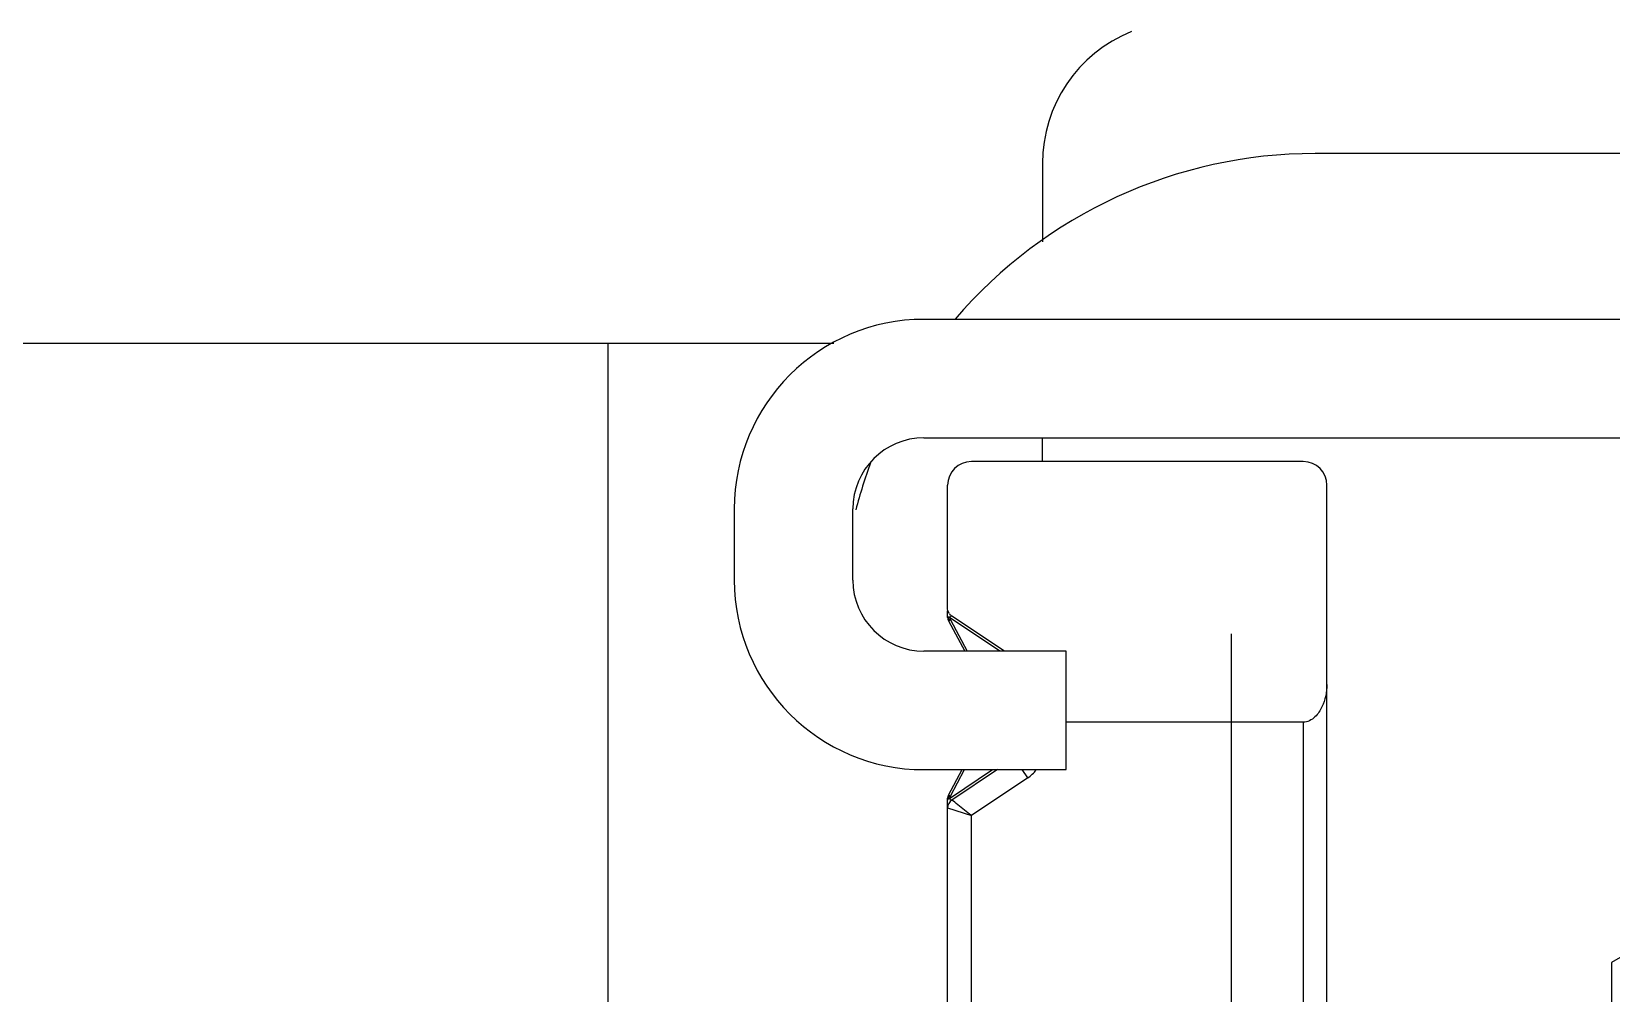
# Model space of a CAD drawing. Extents: x 27938 to 1507990, y 110129 to 923079.
# Drawn here: x 529114.6 to 529411.1, y 358632.2 to 358812.8 of the extents above; entities that cross this region are included whole.
import ezdxf

# ---------------------------------------------------------------- set-up
doc = ezdxf.new("R2010")
doc.units = 0
doc.header["$LTSCALE"] = 1000
doc.header["$MEASUREMENT"] = 0

msp = doc.modelspace()

# ---------------------------------------------------------------- linework, layer by layer
at = {"linetype": 'Continuous'}
for p, q in [((529304.31, 358788.03), (529304.31, 358773.31)), ((529729.52, 358789.9), (529355.47, 358789.9)), ((529575.68, 358758.76), (529282.07, 358758.76)), ((525909.35, 358754.31), (529265.15, 358754.31)), ((529222.79, 358620.85), (529222.79, 358754.31)), ((529282.07, 358736.51), (529575.68, 358736.51)), ((529304.31, 358732.06), (529304.31, 358736.51)), ((529353.25, 358732.06), (529290.96, 358732.06)), ((529286.51, 358704.36), (529286.51, 358727.62)), ((529357.69, 358601.88), (529357.69, 358727.62)), ((529246.48, 358723.17), (529246.48, 358709.82)), ((529268.72, 358709.82), (529268.72, 358723.17)), ((529286.51, 358702.79), (529286.51, 358704.06)), ((529286.67, 358702.16), (529287.02, 358702.34)), ((529286.67, 358702.16), (529289.72, 358696.47)), ((529286.8, 358702.44), (529286.98, 358702.35)), ((529296.29, 358696.47), (529287.02, 358702.65)), ((529287.02, 358702.34), (529287.02, 358702.65)), ((529287.02, 358702.34), (529290.16, 358696.47)), ((529297.19, 358696.47), (529287.31, 358703.06)), ((529339.79, 358527.39), (529339.79, 358699.7)), ((529517.85, 358699.65), (529411.08, 358638)), ((529308.76, 358696.47), (529282.07, 358696.47)), ((529308.76, 358674.23), (529308.76, 358696.47)), ((529353.25, 358683.13), (529308.76, 358683.13)), ((529353.25, 358683.13), (529353.25, 358598.79)), ((529282.07, 358674.23), (529308.76, 358674.23)), ((529286.67, 358669.44), (529289.24, 358674.23)), ((529287.02, 358668.94), (529294.95, 358674.23)), ((529287.02, 358669.25), (529289.68, 358674.23)), ((529295.86, 358674.23), (529287.31, 358668.53)), ((529301.54, 358672.67), (529290.96, 358665.62)), ((529301.54, 358672.67), (529300.5, 358674.23)), ((529286.51, 358667.07), (529286.51, 358668.81)), ((529287.02, 358669.25), (529286.67, 358669.44)), ((529286.8, 358669.16), (529286.98, 358669.24)), ((529287.02, 358668.94), (529287.02, 358669.25)), ((529286.51, 358484.24), (529286.51, 358667.05)), ((529286.51, 358667.05), (529290.96, 358665.62)), ((529290.96, 358487.1), (529290.96, 358665.62)), ((529411.08, 358638), (529411.08, 358514.71))]:
    msp.add_line(p, q, dxfattribs=at)
for centre, radius, start, end in [((529331, 358788.03), 26.69, 112.0243, 180), ((529355.47, 358700.92), 88.97, 90, 139.4173), ((529282.07, 358723.17), 35.59, 90, 180), ((529282.07, 358723.17), 13.35, 90, 180), ((529355.47, 358700.92), 88.97, 159.6685, 165.625), ((529290.96, 358727.62), 4.45, 90, 180), ((529353.25, 358727.62), 4.45, 0, 90), ((529282.07, 358709.82), 35.59, 180, 270), ((529282.07, 358709.82), 13.35, 180, 270), ((529287.85, 358702.79), 1.33, 180, 208.1839), ((529287.27, 358703.31), 0.995, 238.1081, 241.2843), ((529288.29, 358704.54), 1.78, 215.4223, 236.3099), ((529287.56, 358703.94), 1.68, 249.7941, 251.2334), ((529298.08, 358677.85), 6.23, 303.6901, 324.1234), ((529287.85, 358668.81), 1.33, 151.8161, 180), ((529287.27, 358668.29), 0.995, 118.7138, 121.9), ((529287.56, 358667.66), 1.68, 108.7744, 110.2094), ((529288.29, 358667.05), 1.78, 123.6901, 180)]:
    msp.add_arc(centre, radius, start, end, dxfattribs=at)
for points in [[(529286.84, 358703.51), (529286.67, 358703.76), (529286.51, 358704.06), (529286.51, 358704.36)], [(529286.51, 358702.79), (529286.51, 358702.65), (529286.64, 358702.53), (529286.75, 358702.46)], [(529286.51, 358668.81), (529286.51, 358668.94), (529286.64, 358669.06), (529286.75, 358669.13)]]:
    msp.add_open_spline(points, degree=3, dxfattribs=at)
for points, knots in [([(529286.57, 358702.93), (529286.56, 358702.96), (529286.53, 358703.01), (529286.51, 358703.07), (529286.51, 358703.1)], [0, 0, 0, 0, 0.519447, 1, 1, 1, 1]), ([(529287.02, 358702.65), (529286.97, 358702.67), (529286.81, 358702.73), (529286.65, 358702.83), (529286.57, 358702.93)], [0, 0, 0, 0, 0.298151, 1, 1, 1, 1]), ([(529287.02, 358702.65), (529286.99, 358702.8), (529286.93, 358703.18), (529287.24, 358703.11), (529287.31, 358703.06)], [0, 0, 0, 0, 0.652586, 1, 1, 1, 1]), ([(529357.69, 358690.19), (529357.69, 358689.48), (529357.53, 358688.04), (529356.82, 358685.94), (529355.59, 358683.98), (529354.05, 358683.13), (529353.25, 358683.13)], [0, 0, 0, 0, 0.235531, 0.478205, 0.731471, 1, 1, 1, 1]), ([(529287.02, 358668.94), (529286.97, 358668.93), (529286.81, 358668.86), (529286.65, 358668.76), (529286.57, 358668.66)], [0, 0, 0, 0, 0.29815, 1, 1, 1, 1]), ([(529287.31, 358668.53), (529287.24, 358668.49), (529286.93, 358668.42), (529286.99, 358668.79), (529287.02, 358668.94)], [0, 0, 0, 0, 0.346904, 1, 1, 1, 1]), ([(529286.57, 358668.66), (529286.56, 358668.64), (529286.53, 358668.59), (529286.51, 358668.53), (529286.51, 358668.5)], [0, 0, 0, 0, 0.519543, 1, 1, 1, 1]), ([(529290.96, 358665.62), (529290.11, 358666.3), (529288.86, 358667.23), (529287.7, 358668.27), (529287.31, 358668.53)], [0, 0, 0, 0, 0.698346, 1, 1, 1, 1])]:
    msp.add_open_spline(points, degree=3, knots=knots, dxfattribs=at)

doc.saveas('drawing.dxf')
